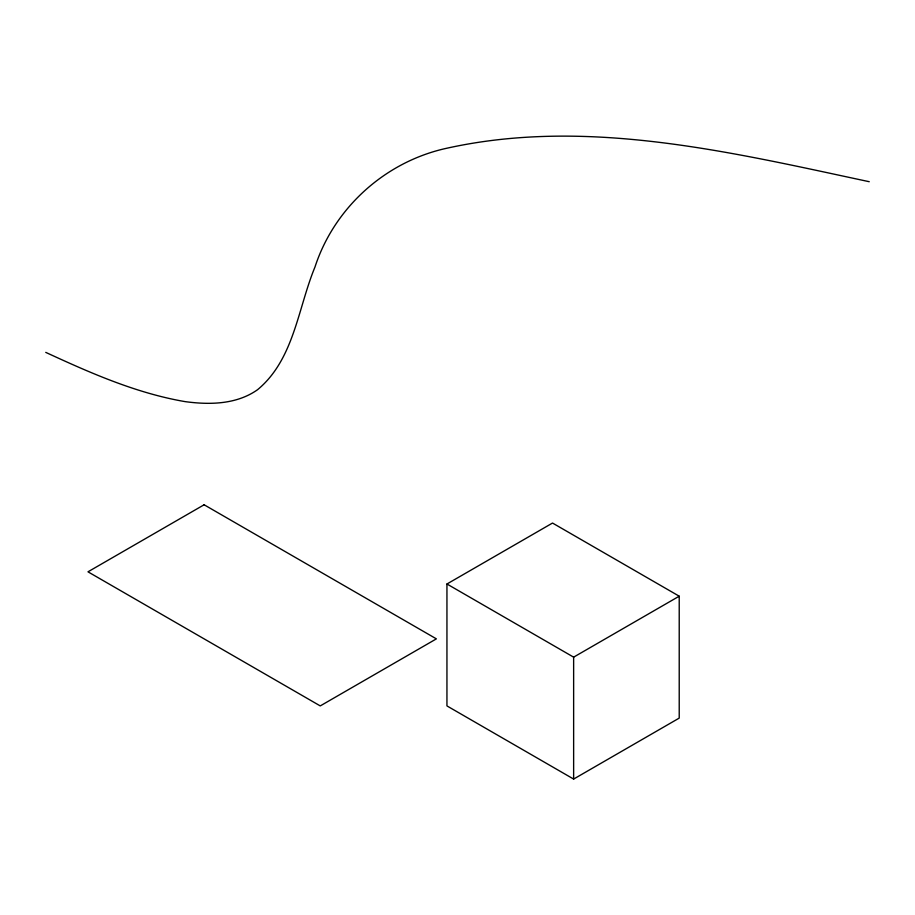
<?xml version="1.0" encoding="UTF-8"?>
<svg xmlns="http://www.w3.org/2000/svg" width="915" height="915" viewBox="0 0 915 915"><rect width="100%" height="100%" fill="white"/><g stroke="black" fill="none" stroke-linecap="round" stroke-linejoin="round"><path stroke-width="1.37" d="M446.943 583.999L552.523 523.048L679.216 596.191L679.216 718.103L573.636 779.065L446.943 705.911L446.943 583.999L573.636 657.153L679.216 596.191M869.25 181.708C730.662 152.153 584.948 116.617 443.638 148.951C383.762 163.144 334.032 208.517 314.966 267.043C297.832 308.424 294.092 359.423 257.561 389.71C236.562 404.556 209.604 404.956 185.059 401.616C136.198 393.221 90.482 373.011 45.75 352.378M573.636 657.153L573.636 779.065M204.114 504.771L87.977 571.818L320.25 705.911L436.386 638.864L204.114 504.771"/></g></svg>
